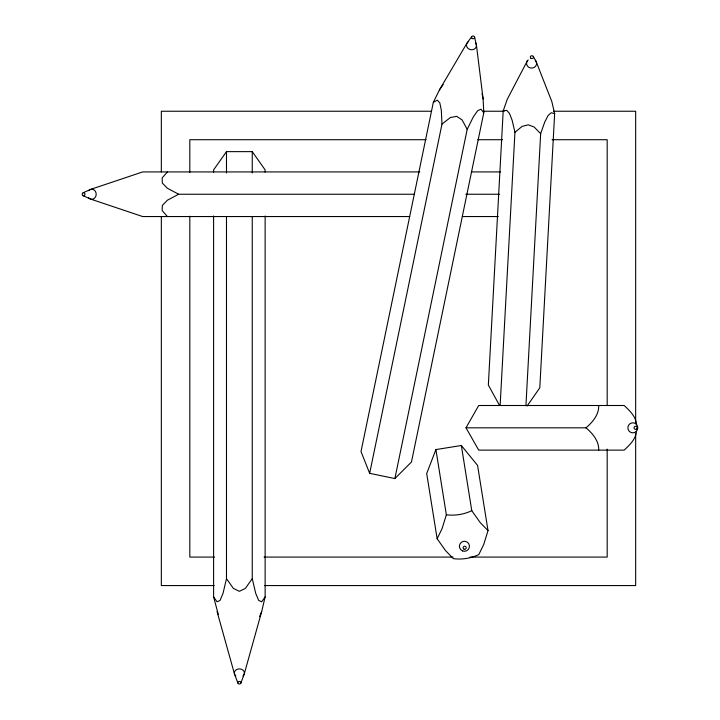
<?xml version="1.0" encoding="UTF-8"?>
<svg xmlns="http://www.w3.org/2000/svg" width="720" height="720" viewBox="0 0 720 720"><rect width="100%" height="100%" fill="white"/><g stroke="black" fill="none" stroke-linecap="round" stroke-linejoin="round"><path stroke-width="1.08" d="M527.355 60.84L507.285 99.234L503.199 110.871L488.349 385.056L499.554 405.486M500.148 405.333L514.944 132.273L512.136 120.258L509.508 113.436L506.682 110.331L503.199 110.871M525.933 405.612L540.666 133.659L544.752 122.022L548.1 115.533L551.241 112.743L554.643 113.661L539.793 387.846L527.085 406.026M598.725 405.504C599.022 414.756 592.623 422.145 586.017 427.815L466.002 427.815L478.71 405.504L624.15 405.504C629.748 410.661 636.084 416.736 636.534 424.827M636.426 431.802C635.58 439.47 629.496 445.149 624.15 450.126L478.71 450.126L466.002 427.815M471.69 36.72L466.929 43.218L439.434 89.901L433.332 102.33L361.008 451.557L369.657 473.328L394.884 478.557L411.462 462.006L483.786 112.779L483.12 98.955L476.433 45.189L474.633 37.332M369.657 473.328L441.981 124.11L441.315 110.277L439.803 102.861L437.301 100.17L433.332 102.33M394.884 478.557L467.199 129.33L473.301 116.901L477.639 110.7L480.996 109.224L483.786 112.779M226.485 216.81L226.485 578.655L223.038 593.325L220.05 600.444L217.062 601.794L213.606 596.907L213.606 215.955M240.876 683.055A1.557 1.278 0 0 0 238.968 681.498A1.557 1.278 0 0 0 238.266 683.631A1.557 1.278 0 0 0 240.876 683.055L244.224 674.073L261.675 611.577L265.131 596.907L265.131 215.955M435.906 449.577L446.346 514.764L442.053 528.687L437.139 538.74L445.563 550.629L453.375 558.648C462.051 559.773 470.916 558.351 478.809 554.571L483.723 544.518L488.016 530.595L477.576 465.408L461.34 445.5L435.906 449.577L426.699 473.553L437.139 538.74M259.542 616.662L261.675 611.577M439.434 89.901L443.151 84.582M265.131 172.134L265.131 169.884L252.252 151.632L226.485 151.632L213.606 169.884L213.606 172.134M252.252 216.81L252.252 578.655L245.349 588.429L239.364 591.318L233.388 588.429L226.485 578.655M265.131 596.907L261.675 601.794L258.687 600.444L255.699 593.325L252.252 578.655M167.418 171.927L162.162 177.903L162.333 183.087L167.382 188.262L178.668 194.238L414.216 194.238M514.944 132.273L522.171 126.369L528.246 124.83L534.114 127.008L540.666 133.659M441.981 124.11L450.396 117.513L456.732 116.361L462.096 119.934L467.199 129.33M178.668 194.238L167.382 200.214L162.333 205.398L162.162 210.573L167.418 216.549M83.223 192.735L90.657 189.387L142.668 171.927L419.787 171.927M488.016 530.595L480.204 522.576L471.78 510.687C463.887 514.467 455.022 515.889 446.346 514.764M431.1 111.24L161.334 111.24L161.334 171.936M483.921 111.24L504.153 111.24M553.608 111.24L635.661 111.24L635.661 422.586M426.06 139.716L189.819 139.716L189.819 172.341M477.81 139.716L502.56 139.716M552.06 139.716L607.185 139.716L607.185 405.216M471.303 171.927L500.544 171.927M465.813 194.238L499.464 194.238M409.689 216.549L142.668 216.549L90.657 199.089L83.223 195.741M462.33 216.549L498.303 216.549M214.569 557.082L189.819 557.082L189.819 216.216M264.069 557.082L453.06 557.082M469.935 557.082L607.185 557.082L607.185 449.091M214.164 585.567L161.334 585.567L161.334 216.891M264.744 585.567L635.661 585.567L635.661 433.827M586.017 427.815C592.623 433.485 599.022 440.874 598.725 450.126M533.295 56.511L536.04 61.308L551.844 101.646L554.643 113.661M213.606 596.907L218.34 614.628M237.861 683.055L234.513 674.073L217.062 611.577M482.04 93.654L483.12 98.955M461.34 445.5L471.78 510.687M252.252 151.632L252.252 172.98M226.485 151.632L226.485 172.98M535.293 60.3A5.022 4.671 3.1 0 1 534.942 66.888A5.022 4.671 3.1 0 1 527.841 66.51A5.022 4.671 3.1 0 1 528.201 59.913M475.56 42.993A5.022 4.41 11.7 0 1 474.291 49.095A5.022 4.41 11.7 0 1 467.334 47.655A5.022 4.41 11.7 0 1 468.603 41.553M235.818 675.918A5.022 4.113 0 0 1 235.818 670.104A5.022 4.113 0 0 1 242.919 670.104A5.022 4.113 0 0 1 242.919 675.918M88.695 190.692A5.022 4.392 -90 0 1 94.896 190.692A5.022 4.392 -90 0 1 94.896 197.793A5.022 4.392 -90 0 1 88.695 197.793M462.645 550.962A5.022 5.004 -9.1 0 0 469.395 545.49A5.022 5.004 -9.1 0 0 461.268 542.403A5.022 5.004 -9.1 0 0 462.645 550.962M464.121 549.216A1.557 1.548 -9.1 0 0 466.209 547.524A1.557 1.548 -9.1 0 0 463.689 546.561A1.557 1.548 -9.1 0 0 464.121 549.216M531.063 58.374A1.557 1.449 3.1 0 0 533.466 57.249A1.557 1.449 3.1 0 0 531.198 55.872A1.557 1.449 3.1 0 0 531.063 58.374M472.086 38.376A1.557 1.368 11.7 0 0 474.615 37.692A1.557 1.368 11.7 0 0 472.572 36.054A1.557 1.368 11.7 0 0 472.086 38.376M84.537 195.345A1.557 1.359 -90 0 0 83.925 192.735A1.557 1.359 -90 0 0 82.26 194.643A1.557 1.359 -90 0 0 84.537 195.345M636.336 431.37A5.022 4.959 -90 0 0 634.113 422.964A5.022 4.959 -90 0 0 628.038 429.12A5.022 4.959 -90 0 0 636.336 431.37M636.642 428.922A1.557 1.539 -90 0 0 635.958 426.312A1.557 1.539 -90 0 0 634.077 428.22A1.557 1.539 -90 0 0 636.642 428.922"/></g></svg>
